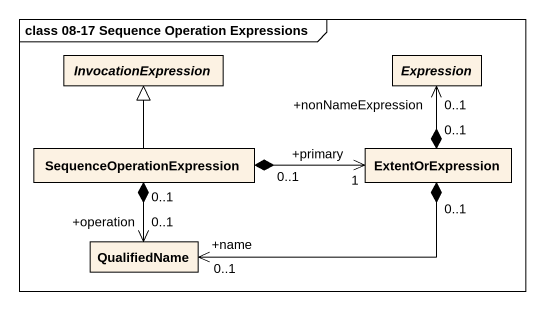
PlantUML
@startuml
mainframe class 08-17 Sequence Operation Expressions
hide circle
hide empty members
abstract class InvocationExpression
abstract class Expression
class SequenceOperationExpression
class ExtentOrExpression
class QualifiedName
SequenceOperationExpression -up-|> InvocationExpression
SequenceOperationExpression "0..1" *-right-> "+primary\n1" ExtentOrExpression
SequenceOperationExpression "0..1" *--> "+operation\n0..1" QualifiedName
ExtentOrExpression "0..1" *-up-> "+nonNameExpression\n0..1" Expression
ExtentOrExpression "0..1" *-left-> "+name\n0..1" QualifiedName
@enduml
